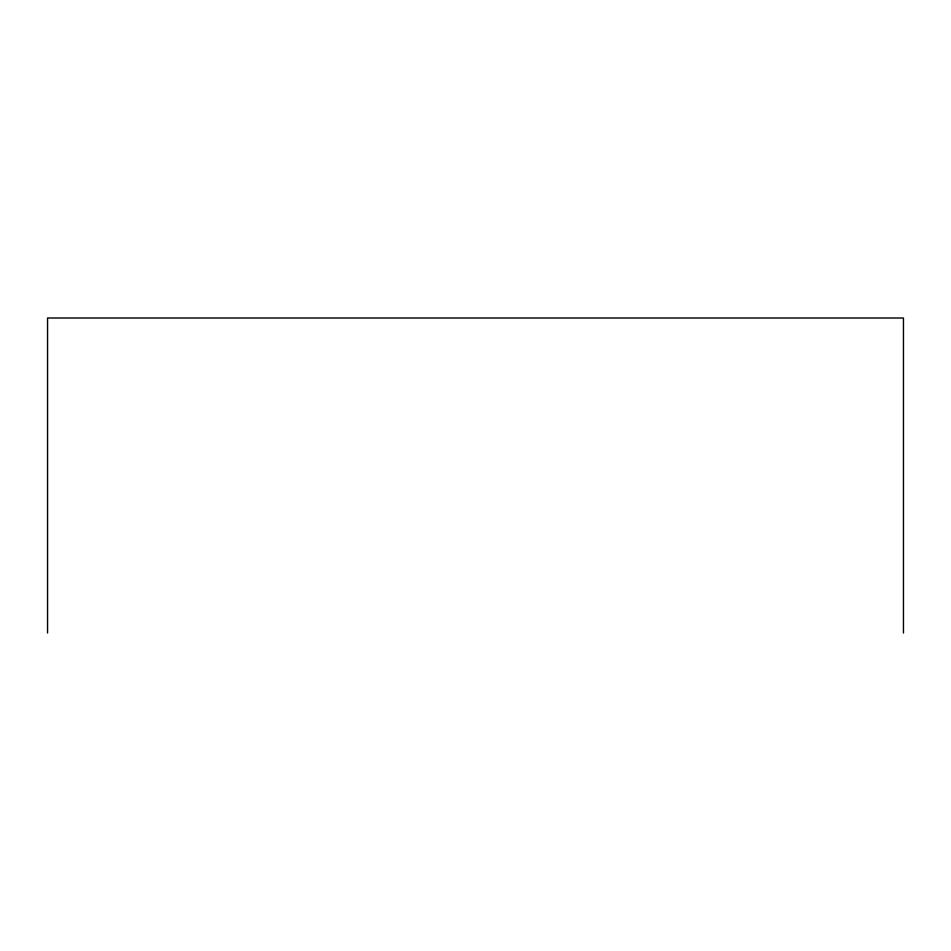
<?xml version="1.0" encoding="UTF-8"?>
<svg xmlns="http://www.w3.org/2000/svg" width="951" height="951" viewBox="0 0 951 951"><rect width="100%" height="100%" fill="white"/><g stroke="black" fill="none" stroke-linecap="round" stroke-linejoin="round"><path stroke-width="1.43" d="M903.45 632.986L903.45 318.014L47.55 318.014L47.55 632.986"/></g></svg>
